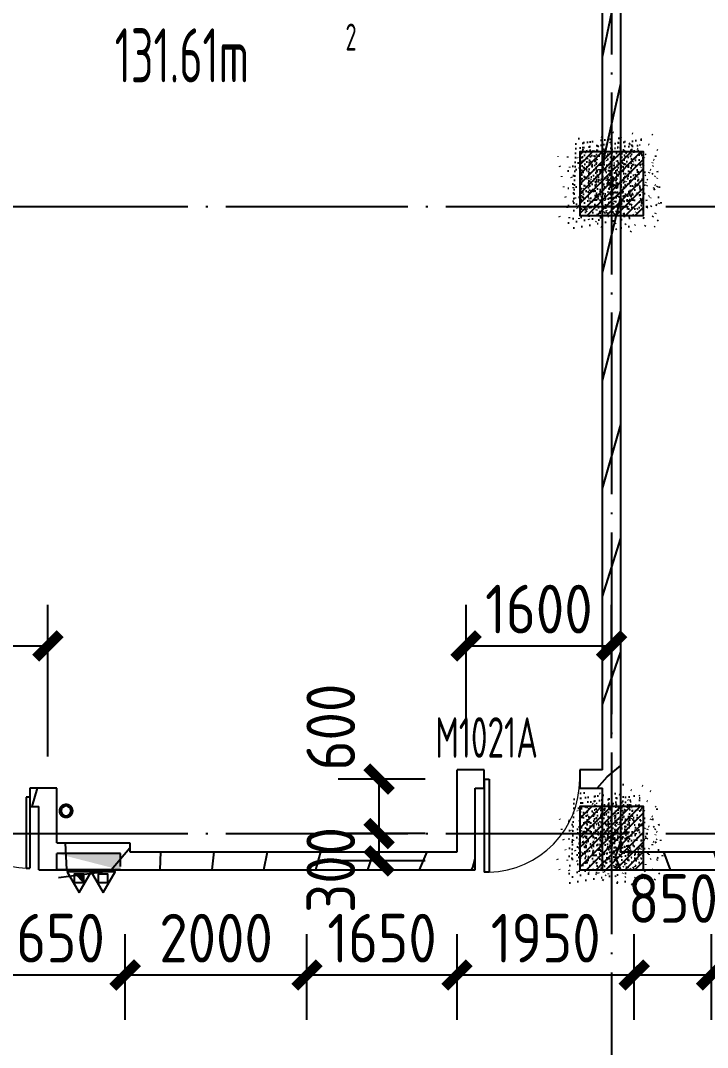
# Model space of a CAD drawing. Header units: inches. Extents: x 0 to 1813292486, y 0 to 3473589894.
# Drawn here: x 600542185 to 600549740, y 3473218165 to 3473229464 of the extents above; entities that cross this region are included whole.
import ezdxf
from ezdxf.enums import TextEntityAlignment as Align
from ezdxf.xclip import XClip

# ---------------------------------------------------------------- set-up
doc = ezdxf.new("R2010")
doc.units = ezdxf.units.IN
doc.header["$LTSCALE"] = 1000
doc.header["$MEASUREMENT"] = 0
doc.header["$XCLIPFRAME"] = 2
doc.linetypes.add('AX-MALL-GIRD-200$0$DOTE', pattern=[2.4200000000000004, 2, -0.2, 0.02, -0.2])
for name, color, linetype in [('A-Anno-Note', 241, 'Continuous'), ('AX-MALL-DIM-P02$0$A-Anno-Dims', 3, 'Continuous'), ('AX-MALL-DIM-P02$0$A-Detl-Thin', 131, 'Continuous'), ('AX-MALL-GIRD-200$0$A-Grid', 222, 'AX-MALL-GIRD-200$0$DOTE'), ('AX-MALL-P02-200$0$A-Anno-Note', 241, 'Continuous'), ('AX-MALL-WALL-P02$0$A-Anno-Note', 241, 'Continuous'), ('AX-MALL-WALL-P02-QT$0$A-Detl-Patt', 8, 'Continuous'), ('AX-MALL-WALL-P02-QT$0$A-Detl-Thin', 131, 'Continuous'), ('AX-MALL-WALL-P02-QT$0$A-Wall', 2, 'Continuous'), ('AX-MALL-WALL-P02-QT$0$A-Wall-Patt', 13, 'Continuous'), ('AX-MALL-WALL-P02-QT$0$A-Wind', 4, 'Continuous'), ('AX-MALL-WORD-P02$0$A-Spac-Iden', 231, 'Continuous'), ('AX-MALL-WORD-P02$0$A-Wind-Iden', 11, 'Continuous'), ('AX-MALL-ZTKD-P02$0$A-Anno-Note', 241, 'Continuous'), ('PX-MALL-P02-LG$0$P-Exsh', 31, 'Continuous'), ('PX-MALL-P02-LG$0$P-Hydt-Boxx', 221, 'Continuous'), ('PX-MALL-P02-LG$0$P-Hydt-Pipe', 221, 'Continuous'), ('PX-MALL-P02-LG$0$P-Pipe-Risr', 7, 'Continuous'), ('PX-MALL-P02-LG$0$P-Pipe-Risr-Arch', 6, 'Continuous'), ('PX-MALL-P02-LG$0$P-Pipe-Risr-W100', 6, 'Continuous'), ('PX-MALL-P02-LG$0$P-Pipe-Risr-W50', 6, 'Continuous'), ('SX-MALL-WALL-L-1F~2F$0$S-COLU', 30, 'Continuous'), ('SX-MALL-WALL-L-1F~2F$0$S-PATT-WALL', 83, 'Continuous'), ('SX-MALL-WALL-L-1F~2F$0$单形心', 4, 'Continuous')]:
    doc.layers.add(name, color=color, linetype=linetype)
doc.styles.add('AX-MALL-DIM-P02$0$_TCH_DIM_T3', font='gbenor.shx')
doc.styles.add('AX-MALL-WORD-P02$0$_TCH_SPACE', font='gbenor.shx', dxfattribs={"bigfont": 'gbcbig.shx'})
doc.styles.add('AX-MALL-WORD-P02$0$_TCH_WINDOW', font='gbenor.shx', dxfattribs={"bigfont": 'gbcbig.shx'})
doc.styles.add('PX-MALL-P02-LG$0$jzfz', font='gbenor.shx', dxfattribs={"bigfont": 'gbcbig.shx'})
doc.dimstyles.new('AX-MALL-DIM-P02$0$_TCH_ARCH&&180', dxfattribs={"dimtxt": 535.5, "dimasz": 270, "dimexe": 450, "dimexo": 450, "dimgap": 137.25, "dimtad": 1, "dimdec": 0, "dimzin": 0, "dimdsep": 46, "dimtxsty": 'AX-MALL-DIM-P02$0$_TCH_DIM_T3', "dimblk": 'AX-MALL-DIM-P02$0$_ArchTick', "dimcen": 0.09, "dimclrt": 7, "dimazin": 2, "dimtfac": 1, "dimtdec": 0, "dimtix": 1, "dimtmove": 2, "dimatfit": 3, "dimfxl": 500, "dimtolj": 1, "dimtzin": 0, "dimarcsym": 0})
pattern_1 = [(45, (0, 359.0227), (-353.55353201463, 353.55353201463), [])]

# ---------------------------------------------------------------- blocks, each defined once
blk = doc.blocks.new('AX-MALL-WORD-P02')
at = {"layer": 'AX-MALL-WORD-P02$0$A-Spac-Iden', "style": 'AX-MALL-WORD-P02$0$_TCH_SPACE', "width": 0.7}
for s, height, p in [('131.61m', 595, (600354617.5695925, 3473100342.778956)), ('2', 297.5, (600357118.7065256, 3473099784.529472))]:
    blk.add_text(s, height=height, rotation=339.5681613093329, dxfattribs=at).set_placement(p)
at = {"layer": 'AX-MALL-WORD-P02$0$A-Wind-Iden', "style": 'AX-MALL-WORD-P02$0$_TCH_WINDOW', "width": 0.7}
blk.add_text('M1021A', height=446.25, rotation=339.5681612302259, dxfattribs=at).set_placement((600355327.2922564, 3473092148.972147))
blk = doc.blocks.new('AX-MALL-GIRD-200')
at = {"layer": 'AX-MALL-GIRD-200$0$A-Grid'}
for p, q in [((600385888.4862964, 3473168630.679744), (600347158.9473472, 3473064666.952662)), ((600223757.4145118, 3473147635.412487), (600581653.41861, 3473014308.649205)), ((600221348.6739725, 3473141169.504273), (600579244.6780716, 3473007842.740992))]:
    blk.add_line(p, q, dxfattribs=at)
blk = doc.blocks.new('AX-MALL-WALL-P02-QT$0$tj')
at = {"layer": 'AX-MALL-WALL-P02-QT$0$A-Detl-Patt'}
h = blk.add_hatch(dxfattribs=at)
h.set_pattern_fill('STEEL', color=256, scale=100.0000000000001, angle=50.43183869082386)
h.set_pattern_definition([(75.00000000004839, (-14278.19445574284, 156289.8254051208), (-153.3407249234246, 41.08752340989569), []), (75.00000000004839, (-14317.88195610046, 156358.5661673546), (-153.3407249234246, 41.08752340989569), [])])
edge = h.paths.add_edge_path()
edge.add_line((88101.273016572, 47666.64152574539), (87883.93542659283, 47459.84604215622))
edge.add_line((87883.93542659283, 47459.84604215622), (91571.54751467705, 43584.64122533798))
edge.add_arc((262949.389629302, 558937.705083496), 543101.4133620498, 251.6057364187558, 260.0288666978238)
edge.add_arc((172180.8466627672, -2862.146247219684), 27099.9982179492, 64.7128659603706, 96.9316049602786, ccw=False)
edge.add_arc((262948.9730309481, 558936.3205539446), 543099.9677998082, 261.6155114784545, 271.7251478115656)
edge.add_line((279298.9759148359, 16082.51663446426), (279298.9759315252, 16382.65274763107))
edge.add_arc((262948.9742454757, 558936.3204835369), 542799.9676941936, 261.62020364125146, 271.7261014454634, ccw=False)
edge.add_arc((172180.8456921196, -2862.14609140989), 27400.00151046549, 64.80631838577902, 96.83815911678944)
edge.add_arc((262949.394896181, 558937.7037490648), 542801.4137571028, 251.6136389015772, 260.02417327084333, ccw=False)
edge.add_line((91737.26096642017, 43845.69257831573), (88101.273016572, 47666.64152574539))
blk = doc.blocks.new('SX-MALL-WALL-L-1F~2F$0$BANWANG_XINGXIN')
at = {"color": 0}
for points in [[(0.7071067811865476, 0.7071067811865475), (-0.7071067811865477, -0.7071067811865475)], [(-0.7071067811865475, 0.7071067811865476), (0.7071067811865474, -0.7071067811865477)]]:
    blk.add_lwpolyline(points, dxfattribs=at)
blk = doc.blocks.new('SX-MALL-WALL-L-1F~2F')
at = {"layer": 'SX-MALL-WALL-L-1F~2F$0$S-PATT-WALL'}
h = blk.add_hatch(dxfattribs=at)
h.set_pattern_fill('钢筋混凝土', color=256, scale=15, pattern_type=2)
h.set_pattern_definition([(24.56816131876918, (600332935.7891504, 3473134121.862035), (-31.18316060756021, 68.21004687377882), []), (29.56816131876925, (600332935.7891504, 3473134121.862035), (97.53445422577846, -46.37920049590846), [11.25, -123.75]), (334.5681613187692, (600332935.7891504, 3473134121.862035), (19.88439775835759, 112.9961142864107), [9, -99]), (80.01956131876923, (600332943.9170215, 3473134117.997102), (117.4189029535321, 66.61682170576017), [9.5610285, -105.1713168]), (25.75236131876919, (600332946.2619354, 3473134149.974679), (141.3476152674957, -79.15081590010527), [16.87499999999951, -185.624999999996]), (76.20376131876925, (600332958.040899, 3473134143.37877), (182.3878362713222, 87.98253900728311), [14.3415432, -157.75695]), (330.7523613187692, (600332946.2619354, 3473134149.974679), (182.387767611897, 87.98268144025062), [13.49999999999975, -148.499999999996]), (0.5681613187692669, (600332957.7000613, 3473134137.710125), (62.82047321120105, -87.84980446922418), [11.25, -123.75]), (305.5681613187692, (600332957.7000613, 3473134137.710125), (72.17288940056439, 89.18848105901375), [9, -99]), (51.01956131876926, (600332962.935096, 3473134130.389305), (134.9933625470349, 1.33857134020591), [9.5610285, -105.1713168]), (17.06816131876921, (600332935.7891504, 3473134121.862035), (19.14085714793764, 46.15589493924091), [0.75, -97.8, 0.75, -100.5, 0.75, -99.375]), (347.0681613187692, (600332935.7891504, 3473134121.862035), (57.63084699394109, 41.66442757030211), [0.75, -57.3, 0.75, -95.55, 0.75, -37.875]), (307.0681613187692, (600332904.4435519, 3473134133.53919), (73.85474001336534, -31.12342331039777), [0.75, -37.5, 0.75, -117, 0.75, -155.25]), (297.0681613187692, (600332890.3872297, 3473134138.775582), (87.2164167648191, -16.46683781742514), [0.75, -48.75, 0.75, -77.69999999999999, 0.75, -110.25])])
h.paths.add_polyline_path([(600359555.1266425, 3473096940.066456), (600359799.4916246, 3473097596.028159), (600359143.5299217, 3473097840.393141), (600358899.1649396, 3473097184.431438)])
h = blk.add_hatch(dxfattribs=at)
h.set_pattern_fill('钢筋混凝土', color=256, scale=15, pattern_type=2)
h.set_pattern_definition([(24.56816131876918, (600332831.0612959, 3473133840.735579), (-31.18316060756021, 68.21004687377882), []), (29.56816131876925, (600332831.0612959, 3473133840.735579), (97.53445422577846, -46.37920049590846), [11.25, -123.75]), (334.5681613187692, (600332831.0612959, 3473133840.735579), (19.88439775835759, 112.9961142864107), [9, -99]), (80.01956131876923, (600332839.189167, 3473133836.870646), (117.4189029535321, 66.61682170576017), [9.5610285, -105.1713168]), (25.75236131876919, (600332841.5340809, 3473133868.848223), (141.3476152674957, -79.15081590010527), [16.87499999999951, -185.6249999999961]), (76.20376131876925, (600332853.3130445, 3473133862.252315), (182.3878362713222, 87.98253900728311), [14.3415432, -157.75695]), (330.7523613187692, (600332841.5340809, 3473133868.848223), (182.387767611897, 87.98268144025062), [13.49999999999975, -148.4999999999961]), (0.5681613187692669, (600332852.9722068, 3473133856.58367), (62.82047321120105, -87.84980446922418), [11.25, -123.75]), (305.5681613187692, (600332852.9722068, 3473133856.58367), (72.17288940056439, 89.18848105901375), [9, -99]), (51.01956131876926, (600332858.2072415, 3473133849.262849), (134.9933625470349, 1.33857134020591), [9.5610285, -105.1713168]), (17.06816131876921, (600332831.0612959, 3473133840.735579), (19.14085714793764, 46.15589493924091), [0.75, -97.8, 0.75, -100.5, 0.75, -99.375]), (347.0681613187692, (600332831.0612959, 3473133840.735579), (57.63084699394109, 41.66442757030211), [0.75, -57.3, 0.75, -95.55, 0.75, -37.875]), (307.0681613187692, (600332799.7156974, 3473133852.412734), (73.85474001336534, -31.12342331039777), [0.75, -37.5, 0.75, -117, 0.75, -155.25]), (297.0681613187692, (600332785.6593752, 3473133857.649127), (87.2164167648191, -16.46683781742514), [0.75, -48.75, 0.75, -77.69999999999999, 0.75, -110.25])])
h.paths.add_polyline_path([(600357041.6582503, 3473090193.031787), (600357286.0232325, 3473090848.99349), (600356630.0615296, 3473091093.358471), (600356385.6965475, 3473090437.396769)])
at = {"layer": 'SX-MALL-WALL-L-1F~2F$0$S-COLU'}
for points in [[(600359555.1266425, 3473096940.066456), (600359799.4916246, 3473097596.028159), (600359143.5299217, 3473097840.393141), (600358899.1649396, 3473097184.431438)], [(600357041.6582503, 3473090193.031787), (600357286.0232325, 3473090848.99349), (600356630.0615296, 3473091093.358471), (600356385.6965475, 3473090437.396769)]]:
    blk.add_lwpolyline(points, close=True, dxfattribs=at)
at = {"layer": 'SX-MALL-WALL-L-1F~2F$0$单形心', "xscale": 50, "yscale": 50, "zscale": 50}
for p in [(600359349.3282821, 3473097390.229798), (600356835.85989, 3473090643.195129)]:
    blk.add_blockref('SX-MALL-WALL-L-1F~2F$0$BANWANG_XINGXIN', p, dxfattribs=at)
blk = doc.blocks.new('SX-MALL-WALL-L-2F~3F')
ref = blk.add_blockref('SX-MALL-WALL-L-1F~2F', (0, 0))
XClip(ref).set_block_clipping_path([(600349769.7341375, 3473074679.418533), (600357001.7302529, 3473071985.287766), (600356499.8725733, 3473070638.124951), (600359302.5086629, 3473069594.060767), (600362345.1765132, 3473077761.653201), (600381551.4312518, 3473070606.759726), (600391553.7259278, 3473066880.611454), (600387749.827644, 3473056669.608357), (600391632.1759799, 3473055223.319679), (600395635.5522461, 3473065969.791956), (600406982.2408491, 3473061742.817497), (600403058.8006672, 3473051210.921831), (600412723.2437257, 3473047610.6332), (600445093.3740637, 3473134503.466942), (600393055.2444371, 3473153889.197227), (600387463.4997383, 3473138878.984498), (600380158.3525343, 3473141600.366193), (600382830.751978, 3473148774.027779), (600388210.8522022, 3473146769.782572), (600390696.2253517, 3473153441.399696), (600277474.697425, 3473195619.741203), (600273446.9822528, 3473184807.934726), (600257129.111771, 3473190886.82031), (600241575.9633431, 3473149136.690594), (600258197.8999482, 3473142944.531458), (600255239.7303221, 3473135003.762026), (600263182.3271956, 3473132044.911624), (600260741.6763649, 3473125493.34496), (600269350.4970673, 3473122286.306632), (600271511.1407766, 3473128086.235537), (600286270.1853781, 3473122588.058336), (600284109.5416689, 3473116788.129431), (600282580.7823727, 3473112684.400902), (600291840.7574171, 3473109234.788475), (600290827.7957876, 3473106515.642598), (600293360.405141, 3473105572.171298), (600294731.2544166, 3473109252.0137), (600323175.4764534, 3473098655.706329), (600321336.3302773, 3473093718.790065), (600344750.773286, 3473084996.222976), (600341987.4689643, 3473077578.540671), (600344583.6790427, 3473076611.376234), (600346015.5062013, 3473080454.904757), (600351201.5612961, 3473078522.947055)])
blk = doc.blocks.new('SX-MALL-WALL-2F~3F')
blk.add_blockref('SX-MALL-WALL-L-2F~3F', (0, 0))
blk = doc.blocks.new('AX-MALL-WALL-P02-QT$0$$DorLib2D$00000002')
for p, q in [((-0.5, -5.684341886080802e-17), (-0.5000000000000007, 0.4875)), ((-0.4750000000000007, 0.4875), (-0.5000000000000007, 0.4875)), ((-0.475, -2.842170943040401e-17), (-0.4750000000000007, 0.4875)), ((0.475, -2.842170943040401e-17), (0.4750000000000007, 0.4875)), ((0.4750000000000007, 0.4875), (0.5000000000000007, 0.4875)), ((0.5, -5.684341886080802e-17), (0.5000000000000007, 0.4875)), ((-0.5, -5.684341886080802e-17), (-0.475, -2.842170943040401e-17)), ((0.5, -5.684341886080802e-17), (0.475, -2.842170943040401e-17))]:
    blk.add_line(p, q)
at = {"lineweight": 13}
for centre, start, end in [((-0.4875, -4.263256414560601e-17), 0, 88.53071641864632), ((0.4875, -4.263256414560601e-17), 91.4692835813537, 180)]:
    blk.add_arc(centre, 0.4875, start, end, dxfattribs=at)
blk = doc.blocks.new('AX-MALL-WALL-P02-QT$0$$DorLib2D$00000001')
for p, q in [((0.45, 0.9750000000000001), (0.5000000000000002, 0.9750000000000001)), ((0.45, 0), (0.45, 0.9750000000000001)), ((0.5, 0), (0.5, 0.9750000000000001)), ((0.5, 0), (0.45, 0))]:
    blk.add_line(p, q)
at = {"lineweight": 13}
blk.add_arc((0.475, 0), 0.975, 91.4692835813538, 180, dxfattribs=at)
blk = doc.blocks.new('AX-MALL-WALL-P02-QT')
at = {"layer": 'AX-MALL-WALL-P02-QT$0$A-Wall-Patt'}
h = blk.add_hatch(dxfattribs=at)
h.set_pattern_fill('普通砖', color=256, scale=200, style=0)
h.set_pattern_definition(pattern_1)
h.paths.add_polyline_path([(600357031.5339608, 3473091263.938863), (600357156.4790471, 3473091217.393152), (600362074.239502, 3473104418.394756), (600361886.8218727, 3473104488.213322), (600357003.9707009, 3473091380.920533)])
h = blk.add_hatch(dxfattribs=at)
h.set_pattern_fill('普通砖', color=256, scale=200, style=0)
h.set_pattern_definition(pattern_1)
h.paths.add_polyline_path([(600351311.6232531, 3473093288.059896), (600351030.4968084, 3473093392.787746), (600350960.6782423, 3473093205.370117), (600351054.3870575, 3473093170.460834)])
h = blk.add_hatch(dxfattribs=at)
h.set_pattern_fill('普通砖', color=256, scale=200, style=0)
h.set_pattern_definition(pattern_1)
h.paths.add_polyline_path([(600350810.0220752, 3473092514.499128), (600351102.1675538, 3473092725.807006), (600351311.6232531, 3473093288.059896), (600351054.3870575, 3473093170.460834)])
h = blk.add_hatch(dxfattribs=at)
h.set_pattern_fill('普通砖', color=256, scale=200, style=0)
h.set_pattern_definition(pattern_1)
h.paths.add_polyline_path([(600351102.1675538, 3473092725.807006), (600350810.0220752, 3473092514.499128), (600351747.1102226, 3473092165.406296), (600351851.8380721, 3473092446.53274)])
h = blk.add_hatch(dxfattribs=at)
h.set_pattern_fill('普通砖', color=256, scale=200, style=0)
h.set_pattern_definition(pattern_1)
h.paths.add_polyline_path([(600351816.9284276, 3473092352.82303), (600351747.1099101, 3473092165.405383), (600355308.0451897, 3473090838.85356), (600355190.4461086, 3473091096.089707)])
h = blk.add_hatch(dxfattribs=at)
h.set_pattern_fill('普通砖', color=256, scale=200, style=0)
h.set_pattern_definition(pattern_1)
h.paths.add_polyline_path([(600355190.4461086, 3473091096.089707), (600355308.0451897, 3473090838.85356), (600355622.2287292, 3473091682.232868), (600355504.6296663, 3473091939.469063)])
h = blk.add_hatch(dxfattribs=at)
h.set_pattern_fill('普通砖', color=256, scale=200, style=0)
h.set_pattern_definition(pattern_1)
h.paths.add_polyline_path([(600355622.2287292, 3473091682.232868), (600355715.9375448, 3473091647.323584), (600355785.756111, 3473091834.741213), (600355504.6296663, 3473091939.469063)])
h = blk.add_hatch(dxfattribs=at)
h.set_pattern_fill('普通砖', color=256, scale=200, style=0)
h.set_pattern_definition(pattern_1)
h.paths.add_polyline_path([(600357003.9707009, 3473091380.920533), (600356769.6986651, 3473091468.19374), (600356699.8800989, 3473091280.776111), (600356934.1521344, 3473091193.502903), (600357031.5339608, 3473091263.938862)])
h = blk.add_hatch(dxfattribs=at)
h.set_pattern_fill('普通砖', color=256, scale=200, style=0)
h.set_pattern_definition(pattern_1)
h.paths.add_polyline_path([(600356619.968586, 3473090350.123571), (600356877.2047818, 3473090467.722634), (600357156.4790472, 3473091217.393152), (600357031.5339608, 3473091263.938862), (600356934.1521344, 3473091193.502903)])
h = blk.add_hatch(dxfattribs=at)
h.set_pattern_fill('普通砖', color=256, scale=200, style=0)
h.set_pattern_definition(pattern_1)
h.paths.add_polyline_path([(600356877.2047818, 3473090467.722634), (600356619.968586, 3473090350.123571), (600361586.5357639, 3473088499.931563), (600361656.3543302, 3473088687.349193)])
at = {"layer": 'AX-MALL-WALL-P02-QT$0$A-Wall'}
for p, q in [((600357003.9707009, 3473091380.920533), (600361886.8218727, 3473104488.213322)), ((600357156.4790471, 3473091217.393152), (600362074.239502, 3473104418.394756)), ((600351030.4968084, 3473093392.787746), (600350960.6782423, 3473093205.370117)), ((600351311.6232531, 3473093288.059896), (600351030.4968084, 3473093392.787746)), ((600351102.1675538, 3473092725.807006), (600351311.6232531, 3473093288.059896)), ((600350810.0220752, 3473092514.499128), (600351054.3870575, 3473093170.460834)), ((600350960.6782423, 3473093205.370117), (600351054.3870575, 3473093170.460834)), ((600351102.1675538, 3473092725.807006), (600351851.8380721, 3473092446.53274)), ((600350810.0220752, 3473092514.499128), (600351747.1102226, 3473092165.406296)), ((600351851.8380721, 3473092446.53274), (600351816.9284276, 3473092352.82303)), ((600351816.9284276, 3473092352.82303), (600355190.4461086, 3473091096.089707)), ((600351747.1099101, 3473092165.405383), (600355308.0451897, 3473090838.85356)), ((600355190.4461086, 3473091096.089707), (600355504.6296663, 3473091939.469063)), ((600355785.756111, 3473091834.741213), (600355504.6296663, 3473091939.469063)), ((600355715.9375448, 3473091647.323584), (600355785.756111, 3473091834.741213)), ((600355308.0451897, 3473090838.85356), (600355622.2287292, 3473091682.232868)), ((600355622.2287292, 3473091682.232868), (600355715.9375448, 3473091647.323584)), ((600356769.6986651, 3473091468.19374), (600356699.8800989, 3473091280.776111)), ((600357003.9707009, 3473091380.920533), (600356769.6986651, 3473091468.19374)), ((600356699.8800989, 3473091280.776111), (600356934.1521344, 3473091193.502903)), ((600356619.968586, 3473090350.123571), (600356934.1521344, 3473091193.502903)), ((600356877.2047818, 3473090467.722634), (600357156.4790472, 3473091217.393152)), ((600356877.2047818, 3473090467.722634), (600361656.3543302, 3473088687.349193)), ((600356619.968586, 3473090350.123571), (600361586.5357639, 3473088499.931563))]:
    blk.add_line(p, q, dxfattribs=at)
at = {"layer": 'AX-MALL-WALL-P02-QT$0$A-Detl-Thin'}
blk.add_blockref('SX-MALL-WALL-2F~3F', (0, 0), dxfattribs=at)
at = {"layer": 'AX-MALL-WALL-P02-QT$0$A-Detl-Thin', "rotation": 339.5681613091762}
blk.add_blockref('AX-MALL-WALL-P02-QT$0$tj', (600144118.6961328, 3473128496.287411), dxfattribs=at)
at = {"layer": 'AX-MALL-WALL-P02-QT$0$A-Wind'}
blk.add_blockref('AX-MALL-GIRD-200', (0, 0), dxfattribs=at)
at = {"layer": 'AX-MALL-WALL-P02-QT$0$A-Wind', "zscale": 200}
for name, p, xscale, yscale, rotation in [('AX-MALL-WALL-P02-QT$0$$DorLib2D$00000002', (600350245.9170079, 3473093578.353197), -1600, -1600, 339.5681613334166), ('AX-MALL-WALL-P02-QT$0$$DorLib2D$00000001', (600356242.818105, 3473091557.758662), -1050, -1050, 339.5681613136781)]:
    blk.add_blockref(name, p, dxfattribs=dict(at, xscale=xscale, yscale=yscale, rotation=rotation))
blk = doc.blocks.new('AX-MALL-WALL-P02')
at = {"layer": 'AX-MALL-WALL-P02$0$A-Anno-Note'}
blk.add_blockref('AX-MALL-WORD-P02', (0, 0), dxfattribs=at)
blk.add_blockref('AX-MALL-WALL-P02-QT', (0, 0), dxfattribs=at)
blk = doc.blocks.new('PX-MALL-P02-LG$0$XHS1')
at = {"layer": 'PX-MALL-P02-LG$0$P-Hydt-Boxx', "ltscale": 0.7}
for p, q in [((350.0030006170273, 240), (-349.9969996213913, 240)), ((-349.9969997406006, 239.9999995231628), (-349.9969996213913, 60)), ((350.0030006170273, 240), (-332.898939371109, 327.2950124740601)), ((350.0030003786087, 200), (350.003000497818, 60)), ((350.0030006170273, 60), (-349.996999502182, 60))]:
    blk.add_line(p, q, dxfattribs=at)
blk.add_solid([(350.0030006170273, 240), (350.0030002593994, 60.00000047683716), (-349.9969996213913, 60)], dxfattribs=at)
blk = doc.blocks.new('PX-MALL-P02-LG$0$MHQ')
at = {"layer": 'PX-MALL-P02-LG$0$P-Exsh', "ltscale": 0.7}
h = blk.add_hatch(dxfattribs=at)
h.set_pattern_fill('ANSI31', color=256, scale=25, style=0)
h.set_pattern_definition([(45, (-160019.2306599375, -42228.3236173685), (-28.0633003783411, 28.0633003783411), [])])
h.paths.add_polyline_path([(-75.0000000015425, 185.1731819980414), (75, 185.1731819980414), (75, 35.17318199802685), (-75.0000000015425, 35.17318199802685)])
for points in [[(0, 346.4101615137042), (-200, -1.455191522836685e-11), (200, -1.455191522836685e-11)], [(0, 346.4101615137042), (-200, -1.455191522836685e-11), (200, -1.455191522836685e-11)], [(0, 346.4101615137042), (-200, -1.455191522836685e-11), (200, -1.455191522836685e-11)], [(-75.0000000015425, 185.1731819980414), (75, 185.1731819980414), (75, 35.17318199802685), (-75.0000000015425, 35.17318199802685)]]:
    blk.add_lwpolyline(points, close=True, dxfattribs=at)
blk = doc.blocks.new('PX-MALL-P02-LG$0$20200929200250')
at = {"layer": 'PX-MALL-P02-LG$0$P-Exsh', "ltscale": 0.7, "xscale": 0.6600000001490116, "yscale": 0.6600000001490116, "zscale": 0.6600000001490116}
for p in [(-132.0000001192093, 40), (131.9999997615814, 40)]:
    blk.add_blockref('PX-MALL-P02-LG$0$MHQ', p, dxfattribs=at)
blk = doc.blocks.new('PX-MALL-P02-LG$0$20211220143732')
at = {"layer": 'PX-MALL-P02-LG$0$P-Exsh'}
blk.add_blockref('PX-MALL-P02-LG$0$20200929200250', (-374.9999999407155, 219.6219584928522), dxfattribs=at)
at = {"layer": 'PX-MALL-P02-LG$0$P-Hydt-Boxx', "ltscale": 0.7, "xscale": -1}
blk.add_blockref('PX-MALL-P02-LG$0$XHS1', (-349.9969999989844, 0), dxfattribs=at)
blk = doc.blocks.new('PX-MALL-P02-LG$0$P-Risr')
at = {"layer": 'PX-MALL-P02-LG$0$P-Pipe-Risr-W50'}
h = blk.add_hatch(color=0, dxfattribs=at)
edge = h.paths.add_edge_path()
edge.add_ellipse((0, 0), major_axis=(47.05795628796547, 47.05795628796547), ratio=0.9999999999999695, start_angle=225.0000000000009, end_angle=405.0000000000009, ccw=False)
edge.add_ellipse((0, 0), major_axis=(47.05795628796764, 47.05795628796764), ratio=0.9999999999998785, start_angle=133.9675974886221, end_angle=225.0000000000035, ccw=False)
edge.add_line((-66.53919663240958, 1.199087783927098), (-54.4367953546693, 1.199087783927098))
edge.add_ellipse((0, 0), major_axis=(-38.50196423560672, 38.50196423560672), ratio=0.9999999999999859, start_angle=43.73814098242129, end_angle=134.9999999999996)
edge.add_ellipse((0, 0), major_axis=(38.50196423561096, 38.50196423561096), ratio=0.9999999999998216, start_angle=225.0000000000051, end_angle=405.0000000000051)
edge.add_ellipse((0, 0), major_axis=(38.50196423560679, 38.50196423560679), ratio=0.9999999999999831, start_angle=45.00000000000048, end_angle=133.7381409824204)
edge.add_line((-54.43679535467527, 1.199087783927098), (-66.53919663241555, 1.199087783927098))
edge.add_ellipse((0, 0), major_axis=(-47.05795628796762, 47.05795628796762), ratio=0.9999999999998742, start_angle=-45.00000000000358, end_angle=43.967597488629224, ccw=False)
at = {"layer": 'PX-MALL-P02-LG$0$P-Pipe-Risr-Arch', "ltscale": 0.7}
blk.add_circle((0, 0), 59.29000000000001, dxfattribs=at)
at = {"layer": 'PX-MALL-P02-LG$0$P-Pipe-Risr-W100', "color": 0, "const_width": 15}
blk.add_lwpolyline([(-75, 0, 1), (75, 0, 1)], format="xyb", close=True, dxfattribs=at)
at = {"layer": 'PX-MALL-P02-LG$0$P-Pipe-Risr-W50'}
blk.add_circle((0, 0), 54.45000000000001, dxfattribs=at)
at = {"layer": 'PX-MALL-P02-LG$0$P-Pipe-Risr', "style": 'PX-MALL-P02-LG$0$jzfz', "width": 0.6, "flags": 1}
for tag, p in [('SYS-MARK', (0.3310501334344735, -45.65933377496549)), ('RANGE', (0.3337570973526454, -45.67887874227017))]:
    blk.add_attdef(tag, text='', height=0.015625, dxfattribs=at).set_placement(p, align=Align.MIDDLE)
blk = doc.blocks.new('PX-MALL-P02-LG')
at = {"layer": 'PX-MALL-P02-LG$0$P-Exsh', "rotation": 159.5681624201094}
blk.add_blockref('PX-MALL-P02-LG$0$20211220143732', (600351081.2219876, 3473092669.581716), dxfattribs=at)
at = {"layer": 'PX-MALL-P02-LG$0$P-Hydt-Pipe', "color": 221, "xscale": -1, "rotation": 249.5681618075361}
blk.add_blockref('PX-MALL-P02-LG$0$P-Risr', (600351318.0450022, 3473093018.841178), dxfattribs=at)
blk = doc.blocks.new('AX-MALL-ZTKD-P02')
at = {"layer": 'AX-MALL-ZTKD-P02$0$A-Anno-Note'}
blk.add_blockref('AX-MALL-GIRD-200', (0, 0), dxfattribs=at)
blk = doc.blocks.new('AX-MALL-DIM-P02$0$_ArchTick')
at = {"color": 0, "linetype": 'ByBlock', "const_width": 0.4}
blk.add_lwpolyline([(-0.5, -0.5), (0.5, 0.5)], dxfattribs=at)
blk = doc.blocks.new('*D653')
at = {"layer": 'AX-MALL-DIM-P02$0$A-Anno-Dims', "color": 0, "lineweight": -2, "transparency": 16777216}
for p, q in [((600349278.5030082, 3473094418.954261), (600349859.862727, 3473095979.528566)), ((600349702.7709533, 3473095557.8389), (600351764.3648752, 3473094789.834672)), ((600351340.0969301, 3473093650.950034), (600351921.456649, 3473095211.524339))]:
    blk.add_line(p, q, dxfattribs=at)
at = {"layer": 'AX-MALL-DIM-P02$0$A-Anno-Dims', "color": 0, "lineweight": -2, "transparency": 16777216, "xscale": 270, "yscale": 270, "zscale": 270}
for p, rotation in [((600349702.7709533, 3473095557.8389), 159.5681613621101), ((600351764.3648752, 3473094789.834672), 339.5681613621101)]:
    blk.add_blockref('AX-MALL-DIM-P02$0$_ArchTick', p, dxfattribs=dict(at, rotation=rotation))
at = {"layer": 'AX-MALL-DIM-P02$0$A-Anno-Dims', "color": 7, "transparency": 16777216, "insert": (600350874.950511, 3473095553.357486), "char_height": 535.5, "attachment_point": 5, "rotation": 339.5681613621101, "style": 'AX-MALL-DIM-P02$0$_TCH_DIM_T3'}
blk.add_mtext('\\A1;2200', dxfattribs=at)
blk = doc.blocks.new('*D656')
at = {"layer": 'AX-MALL-DIM-P02$0$A-Anno-Dims', "color": 0, "lineweight": -2, "transparency": 16777216}
for p, q in [((600355720.5261266, 3473092232.539742), (600356232.0669451, 3473093605.695516)), ((600356074.9751709, 3473093184.00585), (600357574.3113874, 3473092625.459114)), ((600357219.8623432, 3473091673.993006), (600357731.4031616, 3473093047.14878))]:
    blk.add_line(p, q, dxfattribs=at)
at = {"layer": 'AX-MALL-DIM-P02$0$A-Anno-Dims', "color": 0, "lineweight": -2, "transparency": 16777216, "xscale": 270, "yscale": 270, "zscale": 270}
for p, rotation in [((600356074.9751709, 3473093184.00585), 159.5681613101139), ((600357574.3113874, 3473092625.459114), 339.5681613101139)]:
    blk.add_blockref('AX-MALL-DIM-P02$0$_ArchTick', p, dxfattribs=dict(at, rotation=rotation))
at = {"layer": 'AX-MALL-DIM-P02$0$A-Anno-Dims', "color": 7, "transparency": 16777216, "insert": (600356966.025876, 3473093284.253181), "char_height": 535.5, "attachment_point": 5, "rotation": 339.5681613101139, "style": 'AX-MALL-DIM-P02$0$_TCH_DIM_T3'}
blk.add_mtext('\\A1;1600', dxfattribs=at)
blk = doc.blocks.new('*D657')
at = {"layer": 'AX-MALL-DIM-P02$0$A-Anno-Dims', "color": 0, "lineweight": -2, "transparency": 16777216}
for p, q in [((600354932.2886506, 3473091405.688059), (600354035.1655697, 3473091739.89273)), ((600354352.1277233, 3473091301.675417), (600354456.8552357, 3473091582.800956)), ((600354827.561138, 3473091124.56252), (600353930.4380573, 3473091458.767191))]:
    blk.add_line(p, q, dxfattribs=at)
at = {"layer": 'AX-MALL-DIM-P02$0$A-Anno-Dims', "color": 0, "lineweight": -2, "transparency": 16777216, "xscale": 270, "yscale": 270, "zscale": 270}
for p, rotation in [((600354456.8552357, 3473091582.800956), 69.56816132836836), ((600354352.1277233, 3473091301.675417), 249.5681613283684)]:
    blk.add_blockref('AX-MALL-DIM-P02$0$_ArchTick', p, dxfattribs=dict(at, rotation=rotation))
at = {"layer": 'AX-MALL-DIM-P02$0$A-Anno-Dims', "color": 7, "transparency": 16777216, "insert": (600353819.624046, 3473091393.333669), "char_height": 535.5, "attachment_point": 5, "rotation": 69.56816132836838, "style": 'AX-MALL-DIM-P02$0$_TCH_DIM_T3'}
blk.add_mtext('\\A1;300', dxfattribs=at)
blk = doc.blocks.new('*D658')
at = {"layer": 'AX-MALL-DIM-P02$0$A-Anno-Dims', "color": 0, "lineweight": -2, "transparency": 16777216}
for p, q in [((600355141.7443488, 3473091967.940945), (600354244.621268, 3473092302.145616)), ((600354456.8552356, 3473091582.800955), (600354666.3109341, 3473092145.053842)), ((600354932.2886503, 3473091405.688058), (600354035.1655695, 3473091739.892729))]:
    blk.add_line(p, q, dxfattribs=at)
at = {"layer": 'AX-MALL-DIM-P02$0$A-Anno-Dims', "color": 0, "lineweight": -2, "transparency": 16777216, "xscale": 270, "yscale": 270, "zscale": 270}
for p, rotation in [((600354666.3109341, 3473092145.053842), 69.56816131807373), ((600354456.8552356, 3473091582.800955), 249.5681613180737)]:
    blk.add_blockref('AX-MALL-DIM-P02$0$_ArchTick', p, dxfattribs=dict(at, rotation=rotation))
at = {"layer": 'AX-MALL-DIM-P02$0$A-Anno-Dims', "color": 7, "transparency": 16777216, "insert": (600354368.3807732, 3473092866.389701), "char_height": 535.5, "attachment_point": 5, "rotation": 69.56816131807373, "style": 'AX-MALL-DIM-P02$0$_TCH_DIM_T3'}
blk.add_mtext('\\A1;600', dxfattribs=at)
blk = doc.blocks.new('*D679')
at = {"layer": 'AX-MALL-DIM-P02$0$A-Anno-Dims', "color": 0, "lineweight": -2, "transparency": 16777216}
for p, q in [((600349578.0571998, 3473091212.668667), (600349907.9307922, 3473092098.165604)), ((600349750.839018, 3473091676.475938), (600351297.0344597, 3473091100.472766)), ((600351124.2526413, 3473090636.665494), (600351454.1262339, 3473091522.162432))]:
    blk.add_line(p, q, dxfattribs=at)
at = {"layer": 'AX-MALL-DIM-P02$0$A-Anno-Dims', "color": 0, "lineweight": -2, "transparency": 16777216, "xscale": 270, "yscale": 270, "zscale": 270}
for p, rotation in [((600349750.839018, 3473091676.475938), 159.5681613152947), ((600351297.0344597, 3473091100.472766), 339.5681613152947)]:
    blk.add_blockref('AX-MALL-DIM-P02$0$_ArchTick', p, dxfattribs=dict(at, rotation=rotation))
at = {"layer": 'AX-MALL-DIM-P02$0$A-Anno-Dims', "color": 7, "transparency": 16777216, "insert": (600350665.3193356, 3473091767.995051), "char_height": 535.5, "attachment_point": 5, "rotation": 339.56816131529473, "style": 'AX-MALL-DIM-P02$0$_TCH_DIM_T3'}
blk.add_mtext('\\A1;1650', dxfattribs=at)
blk = doc.blocks.new('*D680')
at = {"layer": 'AX-MALL-DIM-P02$0$A-Anno-Dims', "color": 0, "lineweight": -2, "transparency": 16777216}
for p, q in [((600351124.2526414, 3473090636.665494), (600351454.1262343, 3473091522.162433)), ((600351297.0344598, 3473091100.472766), (600353171.2107528, 3473090402.287103)), ((600352998.4289342, 3473089938.47983), (600353328.3025273, 3473090823.976769))]:
    blk.add_line(p, q, dxfattribs=at)
at = {"layer": 'AX-MALL-DIM-P02$0$A-Anno-Dims', "color": 0, "lineweight": -2, "transparency": 16777216, "xscale": 270, "yscale": 270, "zscale": 270}
for p, rotation in [((600351297.0344598, 3473091100.472766), 159.5681612961084), ((600353171.2107528, 3473090402.287103), 339.5681612961084)]:
    blk.add_blockref('AX-MALL-DIM-P02$0$_ArchTick', p, dxfattribs=dict(at, rotation=rotation))
at = {"layer": 'AX-MALL-DIM-P02$0$A-Anno-Dims', "color": 7, "transparency": 16777216, "insert": (600352375.5052032, 3473091130.900634), "char_height": 535.5, "attachment_point": 5, "rotation": 339.5681612961084, "style": 'AX-MALL-DIM-P02$0$_TCH_DIM_T3'}
blk.add_mtext('\\A1;2000', dxfattribs=at)
blk = doc.blocks.new('*D681')
at = {"layer": 'AX-MALL-DIM-P02$0$A-Anno-Dims', "color": 0, "lineweight": -2, "transparency": 16777216}
for p, q in [((600352998.4289346, 3473089938.479831), (600353328.3025274, 3473090823.976768)), ((600353171.210753, 3473090402.287103), (600354717.4061948, 3473089826.28393)), ((600354544.6243767, 3473089362.476659), (600354874.4979693, 3473090247.973596))]:
    blk.add_line(p, q, dxfattribs=at)
at = {"layer": 'AX-MALL-DIM-P02$0$A-Anno-Dims', "color": 0, "lineweight": -2, "transparency": 16777216, "xscale": 270, "yscale": 270, "zscale": 270}
for p, rotation in [((600353171.210753, 3473090402.287103), 159.5681613041136), ((600354717.4061948, 3473089826.28393), 339.5681613041136)]:
    blk.add_blockref('AX-MALL-DIM-P02$0$_ArchTick', p, dxfattribs=dict(at, rotation=rotation))
at = {"layer": 'AX-MALL-DIM-P02$0$A-Anno-Dims', "color": 7, "transparency": 16777216, "insert": (600354085.6910708, 3473090493.806216), "char_height": 535.5, "attachment_point": 5, "rotation": 339.5681613041136, "style": 'AX-MALL-DIM-P02$0$_TCH_DIM_T3'}
blk.add_mtext('\\A1;1650', dxfattribs=at)
blk = doc.blocks.new('*D682')
at = {"layer": 'AX-MALL-DIM-P02$0$A-Anno-Dims', "color": 0, "lineweight": -2, "transparency": 16777216}
for p, q in [((600354544.6243768, 3473089362.476658), (600354874.4979694, 3473090247.973596)), ((600354717.4061952, 3473089826.28393), (600356544.7280815, 3473089145.552908)), ((600356371.9462631, 3473088681.745636), (600356701.8198557, 3473089567.242574))]:
    blk.add_line(p, q, dxfattribs=at)
at = {"layer": 'AX-MALL-DIM-P02$0$A-Anno-Dims', "color": 0, "lineweight": -2, "transparency": 16777216, "xscale": 270, "yscale": 270, "zscale": 270}
for p, rotation in [((600354717.4061952, 3473089826.28393), 159.5681613086419), ((600356544.7280815, 3473089145.552908), 339.5681613086419)]:
    blk.add_blockref('AX-MALL-DIM-P02$0$_ArchTick', p, dxfattribs=dict(at, rotation=rotation))
at = {"layer": 'AX-MALL-DIM-P02$0$A-Anno-Dims', "color": 7, "transparency": 16777216, "insert": (600355772.449735, 3473089865.439118), "char_height": 535.5, "attachment_point": 5, "rotation": 339.56816130864195, "style": 'AX-MALL-DIM-P02$0$_TCH_DIM_T3'}
blk.add_mtext('\\A1;1950', dxfattribs=at)
blk = doc.blocks.new('*D683')
at = {"layer": 'AX-MALL-DIM-P02$0$A-Anno-Dims', "color": 0, "lineweight": -2, "transparency": 16777216}
for p, q in [((600356371.946263, 3473088681.745636), (600356701.8198558, 3473089567.242574)), ((600357168.4711894, 3473088385.016729), (600357498.344782, 3473089270.513667)), ((600356544.7280813, 3473089145.552908), (600357341.2530075, 3473088848.824001))]:
    blk.add_line(p, q, dxfattribs=at)
at = {"layer": 'AX-MALL-DIM-P02$0$A-Anno-Dims', "color": 0, "lineweight": -2, "transparency": 16777216, "xscale": 270, "yscale": 270, "zscale": 270}
for p, rotation in [((600356544.7280813, 3473089145.552908), 159.5681613014586), ((600357341.2530075, 3473088848.824001), 339.5681613014586)]:
    blk.add_blockref('AX-MALL-DIM-P02$0$_ArchTick', p, dxfattribs=dict(at, rotation=rotation))
at = {"layer": 'AX-MALL-DIM-P02$0$A-Anno-Dims', "color": 7, "transparency": 16777216, "insert": (600357236.7521623, 3473089785.74813), "char_height": 535.5, "attachment_point": 5, "rotation": 339.5681613014586, "style": 'AX-MALL-DIM-P02$0$_TCH_DIM_T3'}
blk.add_mtext('\\A1;850', dxfattribs=at)
blk = doc.blocks.new('*D684')
at = {"layer": 'AX-MALL-DIM-P02$0$A-Anno-Dims', "color": 0, "lineweight": -2, "transparency": 16777216}
for p, q in [((600357168.4711891, 3473088385.016729), (600357498.3447818, 3473089270.513667)), ((600357341.2530073, 3473088848.824), (600363057.4907027, 3473086719.357727)), ((600362884.7088846, 3473086255.550455), (600363214.5824772, 3473087141.047393))]:
    blk.add_line(p, q, dxfattribs=at)
at = {"layer": 'AX-MALL-DIM-P02$0$A-Anno-Dims', "color": 0, "lineweight": -2, "transparency": 16777216, "xscale": 270, "yscale": 270, "zscale": 270}
for p, rotation in [((600357341.2530073, 3473088848.824), 159.5681613050886), ((600363057.4907027, 3473086719.357727), 339.5681613050886)]:
    blk.add_blockref('AX-MALL-DIM-P02$0$_ArchTick', p, dxfattribs=dict(at, rotation=rotation))
at = {"layer": 'AX-MALL-DIM-P02$0$A-Anno-Dims', "color": 7, "transparency": 16777216, "insert": (600360340.7544521, 3473088163.611563), "char_height": 535.5, "attachment_point": 5, "rotation": 339.56816130508855, "style": 'AX-MALL-DIM-P02$0$_TCH_DIM_T3'}
blk.add_mtext('\\A1;6100', dxfattribs=at)
blk = doc.blocks.new('AX-MALL-DIM-P02')
at = {"layer": 'AX-MALL-DIM-P02$0$A-Detl-Thin'}
blk.add_blockref('AX-MALL-ZTKD-P02', (-2.384185791015625e-06, 9.5367431640625e-07), dxfattribs=at)
at = {"layer": 'AX-MALL-DIM-P02$0$A-Anno-Dims'}
for p1, p2, distance, picture, middle in [((600349121.4112341, 3473093997.264595), (600351183.005156, 3473093229.260367), 1665.3441940524901, '*D653', (600350874.950511, 3473095553.357486)), ((600355563.4343525, 3473091810.850076), (600357062.7705692, 3473091252.30334), 1465.3432323824354, '*D656', (600356966.025876, 3473093284.253181)), ((600349420.9654256, 3473090790.979), (600350967.1608673, 3473090214.975828), 944.9451908525051, '*D679', (600350665.3193356, 3473091767.995051)), ((600350967.160867, 3473090214.975828), (600352841.3371601, 3473089516.790164), 944.9451923178658, '*D680', (600352375.5052032, 3473091130.900634)), ((600352841.3371602, 3473089516.790164), (600354387.5326023, 3473088940.786992), 944.9451908941201, '*D681', (600354085.6910708, 3473090493.806216)), ((600354387.5326024, 3473088940.786992), (600356214.8544888, 3473088260.05597), 944.9451909357352, '*D682', (600355772.449735, 3473089865.439118)), ((600357011.3794149, 3473087963.327063), (600362727.6171104, 3473085833.860789), 944.9451912993436, '*D684', (600360340.7544521, 3473088163.611563))]:
    dim = blk.add_aligned_dim(p1=p1, p2=p2, distance=distance, dimstyle='AX-MALL-DIM-P02$0$_TCH_ARCH&&180', dxfattribs=at)
    dim.commit()
    dim.dimension.update_dxf_attribs({"geometry": picture, "text_midpoint": middle})
for base, p1, p2, angle, picture, middle in [((600354666.3109341, 3473092145.053842), (600355353.9783167, 3473091248.596284), (600355563.4340149, 3473091810.849171), 69.56816134986535, '*D658', (600354368.3807732, 3473092866.389701)), ((600354456.8552357, 3473091582.800956), (600355249.2508044, 3473090967.470746), (600355353.9783168, 3473091248.596285), 69.56816129657666, '*D657', (600353819.624046, 3473091393.333669)), ((600357341.2530075, 3473088848.824001), (600356214.8544887, 3473088260.05597), (600357011.3794149, 3473087963.327063), 339.56816133157855, '*D683', (600357236.7521623, 3473089785.74813))]:
    dim = blk.add_linear_dim(base=base, p1=p1, p2=p2, angle=angle, dimstyle='AX-MALL-DIM-P02$0$_TCH_ARCH&&180', dxfattribs=at)
    dim.commit()
    dim.dimension.update_dxf_attribs({"geometry": picture, "text_midpoint": middle, "dimtype": 129})
blk = doc.blocks.new('AX-MALL-P02-200')
at = {"layer": 'AX-MALL-P02-200$0$A-Anno-Note'}
blk.add_blockref('AX-MALL-WALL-P02', (0, 0), dxfattribs=at)
for name in ['AX-MALL-DIM-P02', 'PX-MALL-P02-LG']:
    blk.add_blockref(name, (0, 0), dxfattribs=at)

msp = doc.modelspace()

# ---------------------------------------------------------------- block references
at = {"layer": 'A-Anno-Note', "rotation": 20.43183869077545}
msp.add_blockref('AX-MALL-P02-200', (1250392458.527329, 9048125.682563305), dxfattribs=at)

doc.saveas('drawing.dxf')
